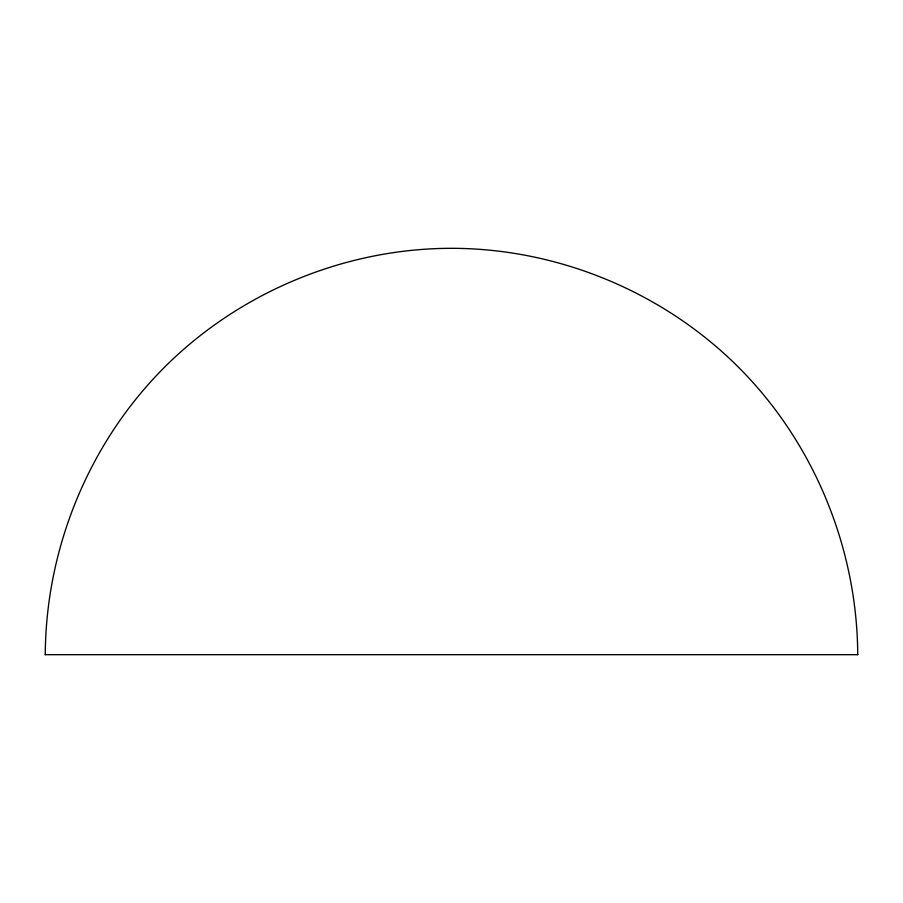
<?xml version="1.0" encoding="UTF-8"?>
<svg xmlns="http://www.w3.org/2000/svg" width="903" height="903" viewBox="0 0 903 903"><rect width="100%" height="100%" fill="white"/><g stroke="black" fill="none" stroke-linecap="round" stroke-linejoin="round"><path stroke-width="1.35" d="M45.263 654.686C45.805 548.132 88.979 442.752 164.414 367.34C239.713 292.008 344.98 248.348 451.5 248.314C558.02 248.348 663.287 292.008 738.586 367.34C814.021 442.752 857.195 548.132 857.737 654.686M45.15 654.686L857.85 654.686"/></g></svg>
